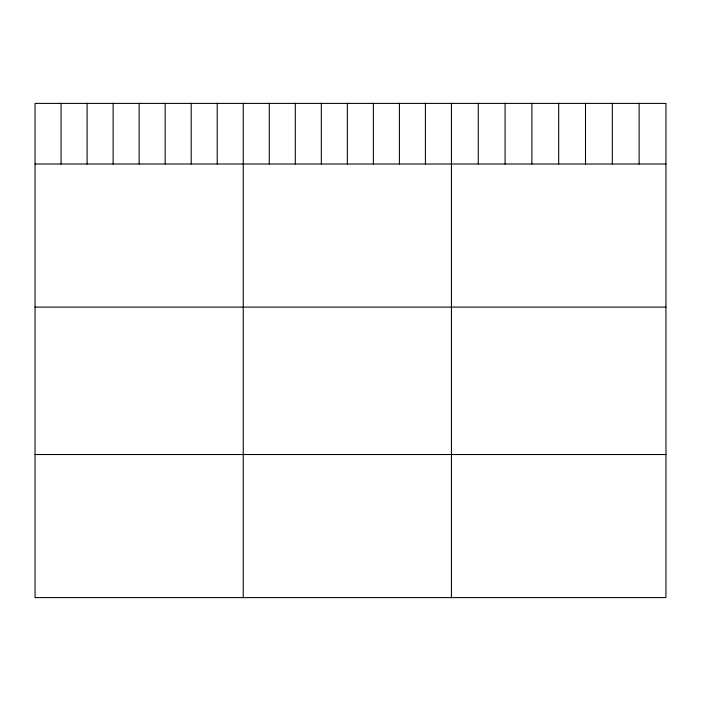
<?xml version="1.0" encoding="UTF-8"?>
<svg xmlns="http://www.w3.org/2000/svg" width="701" height="701" viewBox="0 0 701 701"><rect width="100%" height="100%" fill="white"/><g stroke="black" fill="none" stroke-linecap="round" stroke-linejoin="round"><path stroke-width="1.05" d="M665.95 164.016L665.95 597.602L35.05 597.602L35.05 103.397L665.95 103.397L665.95 164.016L35.05 164.016M35.05 307.099L665.95 307.099M35.05 454.52L665.95 454.52M639.137 103.397L639.137 164.016M612.323 103.397L612.323 164.016M585.51 103.397L585.51 164.016M558.697 103.397L558.697 164.016M531.884 103.397L531.884 164.016M505.07 103.397L505.07 164.016M478.257 103.397L478.257 164.016M451.444 103.397L451.444 597.602M425.419 103.397L425.419 164.016M399.395 103.397L399.395 164.016M373.37 103.397L373.37 164.016M347.345 103.397L347.345 164.016M321.321 103.397L321.321 164.016M295.296 103.397L295.296 164.016M269.272 103.397L269.272 164.016M243.247 103.397L243.247 597.602M217.222 103.397L217.222 164.016M191.198 103.397L191.198 164.016M165.173 103.397L165.173 164.016M139.149 103.397L139.149 164.016M113.124 103.397L113.124 164.016M87.099 103.397L87.099 164.016M61.075 103.397L61.075 164.016"/></g></svg>
